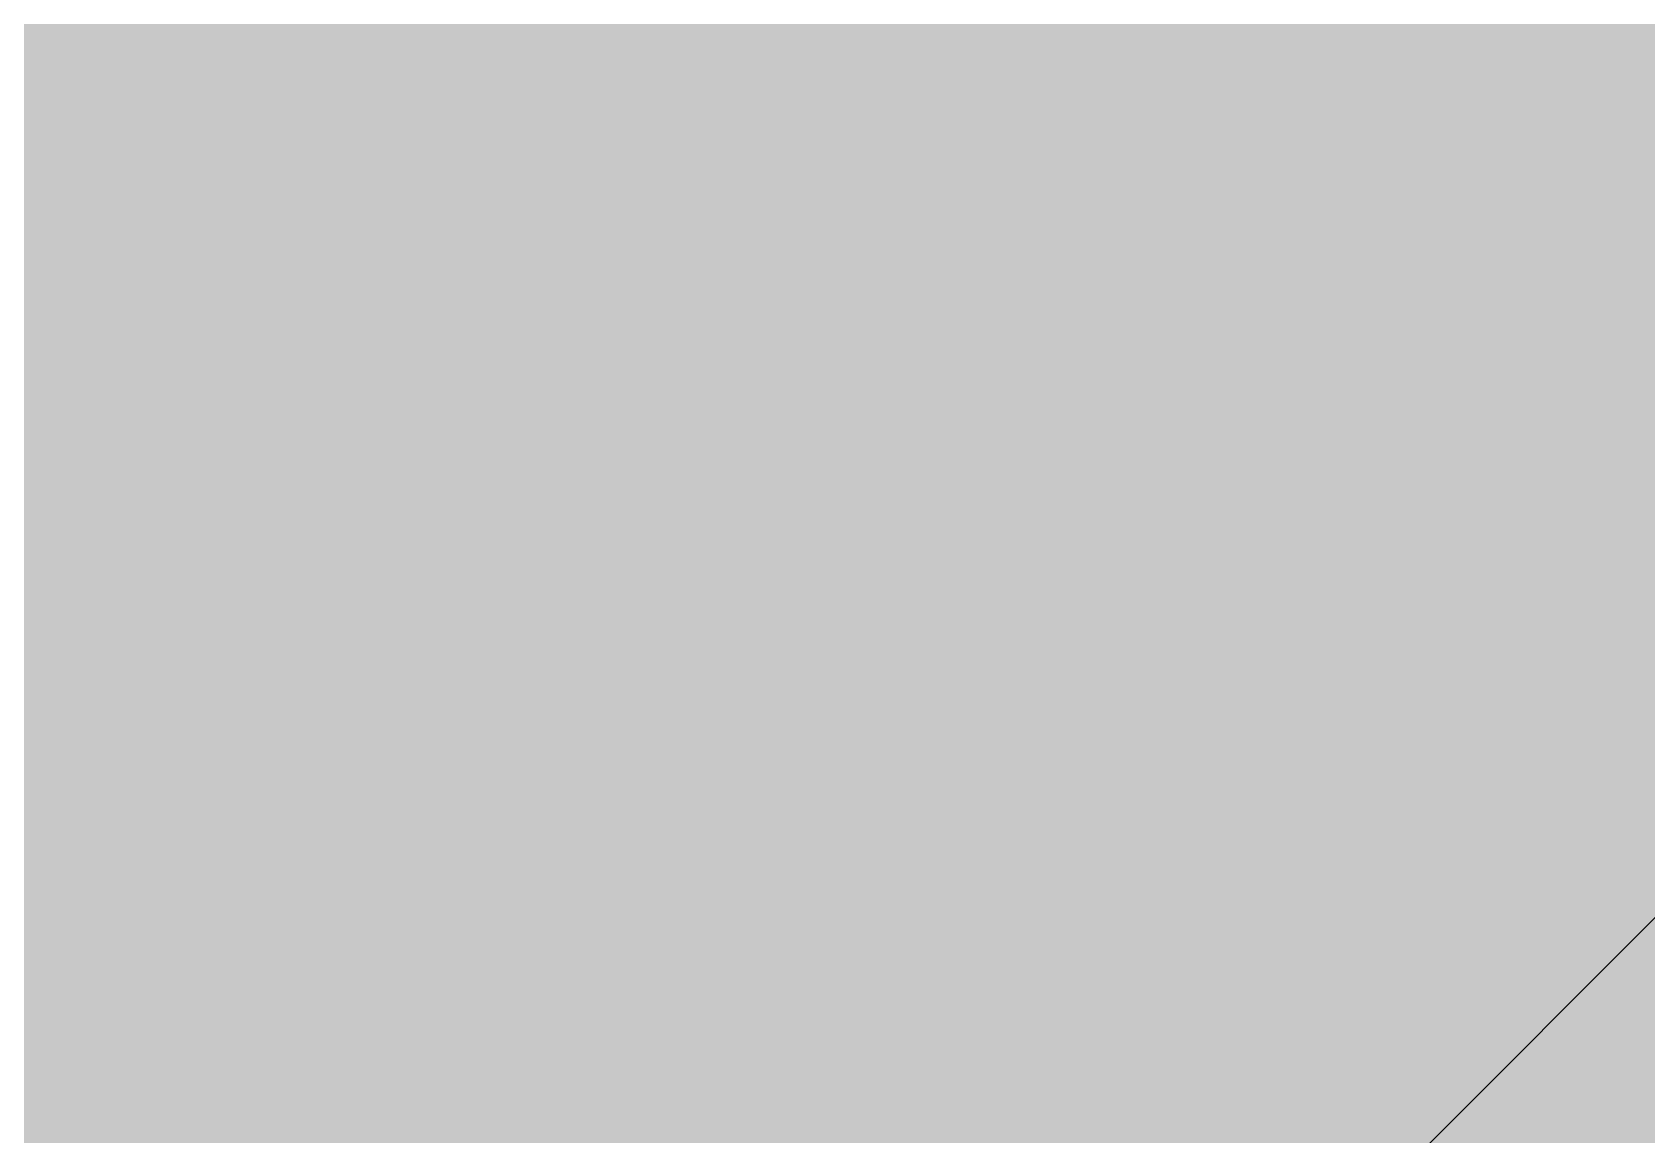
# Model space of a CAD drawing. Header units: metres. Extents: x 349021 to 349543, y 9281040 to 9281959.
# Drawn here: x 349203.1575 to 349203.3808, y 9281042.195 to 9281042.3475 of the extents above; entities that cross this region are included whole.
import ezdxf

# ---------------------------------------------------------------- set-up
doc = ezdxf.new("R2010")
doc.units = ezdxf.units.M
doc.header["$LTSCALE"] = 0.25
doc.layers.add('ISO-3D', color=7, linetype='CONTINUOUS', lineweight=13)
doc.layers.add('LLAMADAS-NUM', color=30, linetype='CONTINUOUS', lineweight=25, true_color=0xc05014)

msp = doc.modelspace()

# ---------------------------------------------------------------- linework, layer by layer
at = {"layer": 'ISO-3D', "true_color": 0x9e9c96}
for points in [[(349203.16894, 9281042.36109), (349203.18193, 9281042.35359), (349203.15601, 9281042.35362), (349203.169, 9281042.34612)], [(349203.19486, 9281042.36105), (349203.20785, 9281042.35355), (349203.18193, 9281042.35359), (349203.19492, 9281042.34609)], [(349203.22077, 9281042.36101), (349203.23376, 9281042.35351), (349203.20785, 9281042.35355), (349203.22084, 9281042.34605)], [(349203.24669, 9281042.36098), (349203.25968, 9281042.35348), (349203.23376, 9281042.35351), (349203.24675, 9281042.34601)], [(349203.27261, 9281042.36094), (349203.2856, 9281042.35344), (349203.25968, 9281042.35348), (349203.27267, 9281042.34598)], [(349203.29852, 9281042.3609), (349203.31151, 9281042.3534), (349203.2856, 9281042.35344), (349203.29859, 9281042.34594)], [(349203.32444, 9281042.36087), (349203.33743, 9281042.35337), (349203.31151, 9281042.3534), (349203.32451, 9281042.3459)], [(349203.35036, 9281042.36083), (349203.36335, 9281042.35333), (349203.33743, 9281042.35337), (349203.35042, 9281042.34587)], [(349203.37628, 9281042.36079), (349203.38927, 9281042.35329), (349203.36335, 9281042.35333), (349203.37634, 9281042.34583)], [(349203.16044, 9281042.35815), (349203.1733, 9281042.35073), (349203.14774, 9281042.35082), (349203.1606, 9281042.34339)], [(349203.18601, 9281042.35806), (349203.19886, 9281042.35064), (349203.1733, 9281042.35073), (349203.18616, 9281042.3433)], [(349203.21157, 9281042.35797), (349203.22443, 9281042.35055), (349203.19886, 9281042.35064), (349203.21172, 9281042.34321)], [(349203.23713, 9281042.35788), (349203.24999, 9281042.35045), (349203.22443, 9281042.35055), (349203.23728, 9281042.34312)], [(349203.26269, 9281042.35779), (349203.27555, 9281042.35036), (349203.24999, 9281042.35045), (349203.26285, 9281042.34303)], [(349203.28825, 9281042.3577), (349203.30111, 9281042.35027), (349203.27555, 9281042.35036), (349203.28841, 9281042.34294)], [(349203.31381, 9281042.35761), (349203.32667, 9281042.35018), (349203.30111, 9281042.35027), (349203.31397, 9281042.34285)], [(349203.33937, 9281042.35752), (349203.35223, 9281042.35009), (349203.32667, 9281042.35018), (349203.33953, 9281042.34276)], [(349203.36493, 9281042.35742), (349203.37779, 9281042.35), (349203.35223, 9281042.35009), (349203.36509, 9281042.34267)], [(349203.39049, 9281042.35733), (349203.40335, 9281042.34991), (349203.37779, 9281042.35), (349203.39065, 9281042.34258)], [(349203.15601, 9281042.35362), (349203.169, 9281042.34612), (349203.14308, 9281042.34616), (349203.15607, 9281042.33866)], [(349203.18193, 9281042.35359), (349203.19492, 9281042.34609), (349203.169, 9281042.34612), (349203.18199, 9281042.33862)], [(349203.20785, 9281042.35355), (349203.22084, 9281042.34605), (349203.19492, 9281042.34609), (349203.20791, 9281042.33859)], [(349203.23376, 9281042.35351), (349203.24675, 9281042.34601), (349203.22084, 9281042.34605), (349203.23383, 9281042.33855)], [(349203.25968, 9281042.35348), (349203.27267, 9281042.34598), (349203.24675, 9281042.34601), (349203.25974, 9281042.33851)], [(349203.2856, 9281042.35344), (349203.29859, 9281042.34594), (349203.27267, 9281042.34598), (349203.28566, 9281042.33848)], [(349203.31151, 9281042.3534), (349203.32451, 9281042.3459), (349203.29859, 9281042.34594), (349203.31158, 9281042.33844)], [(349203.33743, 9281042.35337), (349203.35042, 9281042.34587), (349203.32451, 9281042.3459), (349203.3375, 9281042.3384)], [(349203.36335, 9281042.35333), (349203.37634, 9281042.34583), (349203.35042, 9281042.34587), (349203.36341, 9281042.33837)], [(349203.38927, 9281042.35329), (349203.40226, 9281042.34579), (349203.37634, 9281042.34583), (349203.38933, 9281042.33833)], [(349203.14774, 9281042.35082), (349203.1606, 9281042.34339), (349203.13504, 9281042.34348), (349203.1479, 9281042.33606)], [(349203.1733, 9281042.35073), (349203.18616, 9281042.3433), (349203.1606, 9281042.34339), (349203.17346, 9281042.33597)], [(349203.19886, 9281042.35064), (349203.21172, 9281042.34321), (349203.18616, 9281042.3433), (349203.19902, 9281042.33588)], [(349203.22443, 9281042.35055), (349203.23728, 9281042.34312), (349203.21172, 9281042.34321), (349203.22458, 9281042.33579)], [(349203.24999, 9281042.35045), (349203.26285, 9281042.34303), (349203.23728, 9281042.34312), (349203.25014, 9281042.3357)], [(349203.27555, 9281042.35036), (349203.28841, 9281042.34294), (349203.26285, 9281042.34303), (349203.2757, 9281042.33561)], [(349203.30111, 9281042.35027), (349203.31397, 9281042.34285), (349203.28841, 9281042.34294), (349203.30127, 9281042.33552)], [(349203.32667, 9281042.35018), (349203.33953, 9281042.34276), (349203.31397, 9281042.34285), (349203.32683, 9281042.33542)], [(349203.35223, 9281042.35009), (349203.36509, 9281042.34267), (349203.33953, 9281042.34276), (349203.35239, 9281042.33533)], [(349203.37779, 9281042.35), (349203.39065, 9281042.34258), (349203.36509, 9281042.34267), (349203.37795, 9281042.33524)], [(349203.169, 9281042.34612), (349203.18199, 9281042.33862), (349203.15607, 9281042.33866), (349203.16906, 9281042.33116)], [(349203.19492, 9281042.34609), (349203.20791, 9281042.33859), (349203.18199, 9281042.33862), (349203.19498, 9281042.33112)], [(349203.22084, 9281042.34605), (349203.23383, 9281042.33855), (349203.20791, 9281042.33859), (349203.2209, 9281042.33109)], [(349203.24675, 9281042.34601), (349203.25974, 9281042.33851), (349203.23383, 9281042.33855), (349203.24682, 9281042.33105)], [(349203.27267, 9281042.34598), (349203.28566, 9281042.33848), (349203.25974, 9281042.33851), (349203.27273, 9281042.33101)], [(349203.29859, 9281042.34594), (349203.31158, 9281042.33844), (349203.28566, 9281042.33848), (349203.29865, 9281042.33098)], [(349203.32451, 9281042.3459), (349203.3375, 9281042.3384), (349203.31158, 9281042.33844), (349203.32457, 9281042.33094)], [(349203.35042, 9281042.34587), (349203.36341, 9281042.33837), (349203.3375, 9281042.3384), (349203.35049, 9281042.3309)], [(349203.37634, 9281042.34583), (349203.38933, 9281042.33833), (349203.36341, 9281042.33837), (349203.3764, 9281042.33087)], [(349203.1606, 9281042.34339), (349203.17346, 9281042.33597), (349203.1479, 9281042.33606), (349203.16076, 9281042.32864)], [(349203.18616, 9281042.3433), (349203.19902, 9281042.33588), (349203.17346, 9281042.33597), (349203.18632, 9281042.32855)], [(349203.21172, 9281042.34321), (349203.22458, 9281042.33579), (349203.19902, 9281042.33588), (349203.21188, 9281042.32845)], [(349203.23728, 9281042.34312), (349203.25014, 9281042.3357), (349203.22458, 9281042.33579), (349203.23744, 9281042.32836)], [(349203.26285, 9281042.34303), (349203.2757, 9281042.33561), (349203.25014, 9281042.3357), (349203.263, 9281042.32827)], [(349203.28841, 9281042.34294), (349203.30127, 9281042.33552), (349203.2757, 9281042.33561), (349203.28856, 9281042.32818)], [(349203.31397, 9281042.34285), (349203.32683, 9281042.33542), (349203.30127, 9281042.33552), (349203.31412, 9281042.32809)], [(349203.33953, 9281042.34276), (349203.35239, 9281042.33533), (349203.32683, 9281042.33542), (349203.33969, 9281042.328)], [(349203.36509, 9281042.34267), (349203.37795, 9281042.33524), (349203.35239, 9281042.33533), (349203.36525, 9281042.32791)], [(349203.39065, 9281042.34258), (349203.40351, 9281042.33515), (349203.37795, 9281042.33524), (349203.39081, 9281042.32782)], [(349203.15607, 9281042.33866), (349203.16906, 9281042.33116), (349203.14315, 9281042.3312), (349203.15614, 9281042.3237)], [(349203.18199, 9281042.33862), (349203.19498, 9281042.33112), (349203.16906, 9281042.33116), (349203.18205, 9281042.32366)], [(349203.20791, 9281042.33859), (349203.2209, 9281042.33109), (349203.19498, 9281042.33112), (349203.20797, 9281042.32362)], [(349203.23383, 9281042.33855), (349203.24682, 9281042.33105), (349203.2209, 9281042.33109), (349203.23389, 9281042.32359)], [(349203.25974, 9281042.33851), (349203.27273, 9281042.33101), (349203.24682, 9281042.33105), (349203.25981, 9281042.32355)], [(349203.28566, 9281042.33848), (349203.29865, 9281042.33098), (349203.27273, 9281042.33101), (349203.28572, 9281042.32351)], [(349203.31158, 9281042.33844), (349203.32457, 9281042.33094), (349203.29865, 9281042.33098), (349203.31164, 9281042.32348)], [(349203.3375, 9281042.3384), (349203.35049, 9281042.3309), (349203.32457, 9281042.33094), (349203.33756, 9281042.32344)], [(349203.36341, 9281042.33837), (349203.3764, 9281042.33087), (349203.35049, 9281042.3309), (349203.36348, 9281042.3234)], [(349203.38933, 9281042.33833), (349203.40232, 9281042.33083), (349203.3764, 9281042.33087), (349203.38939, 9281042.32337)], [(349203.1479, 9281042.33606), (349203.16076, 9281042.32864), (349203.1352, 9281042.32873), (349203.14806, 9281042.3213)], [(349203.17346, 9281042.33597), (349203.18632, 9281042.32855), (349203.16076, 9281042.32864), (349203.17362, 9281042.32121)], [(349203.19902, 9281042.33588), (349203.21188, 9281042.32845), (349203.18632, 9281042.32855), (349203.19918, 9281042.32112)], [(349203.22458, 9281042.33579), (349203.23744, 9281042.32836), (349203.21188, 9281042.32845), (349203.22474, 9281042.32103)], [(349203.25014, 9281042.3357), (349203.263, 9281042.32827), (349203.23744, 9281042.32836), (349203.2503, 9281042.32094)], [(349203.2757, 9281042.33561), (349203.28856, 9281042.32818), (349203.263, 9281042.32827), (349203.27586, 9281042.32085)], [(349203.30127, 9281042.33552), (349203.31412, 9281042.32809), (349203.28856, 9281042.32818), (349203.30142, 9281042.32076)], [(349203.32683, 9281042.33542), (349203.33969, 9281042.328), (349203.31412, 9281042.32809), (349203.32698, 9281042.32067)], [(349203.35239, 9281042.33533), (349203.36525, 9281042.32791), (349203.33969, 9281042.328), (349203.35254, 9281042.32058)], [(349203.37795, 9281042.33524), (349203.39081, 9281042.32782), (349203.36525, 9281042.32791), (349203.37811, 9281042.32048)], [(349203.16906, 9281042.33116), (349203.18205, 9281042.32366), (349203.15614, 9281042.3237), (349203.16913, 9281042.3162)], [(349203.19498, 9281042.33112), (349203.20797, 9281042.32362), (349203.18205, 9281042.32366), (349203.19505, 9281042.31616)], [(349203.2209, 9281042.33109), (349203.23389, 9281042.32359), (349203.20797, 9281042.32362), (349203.22096, 9281042.31612)], [(349203.24682, 9281042.33105), (349203.25981, 9281042.32355), (349203.23389, 9281042.32359), (349203.24688, 9281042.31609)], [(349203.27273, 9281042.33101), (349203.28572, 9281042.32351), (349203.25981, 9281042.32355), (349203.2728, 9281042.31605)], [(349203.29865, 9281042.33098), (349203.31164, 9281042.32348), (349203.28572, 9281042.32351), (349203.29871, 9281042.31601)], [(349203.32457, 9281042.33094), (349203.33756, 9281042.32344), (349203.31164, 9281042.32348), (349203.32463, 9281042.31598)], [(349203.35049, 9281042.3309), (349203.36348, 9281042.3234), (349203.33756, 9281042.32344), (349203.35055, 9281042.31594)], [(349203.3764, 9281042.33087), (349203.38939, 9281042.32337), (349203.36348, 9281042.3234), (349203.37647, 9281042.3159)], [(349203.16076, 9281042.32864), (349203.17362, 9281042.32121), (349203.14806, 9281042.3213), (349203.16092, 9281042.31388)], [(349203.18632, 9281042.32855), (349203.19918, 9281042.32112), (349203.17362, 9281042.32121), (349203.18648, 9281042.31379)], [(349203.21188, 9281042.32845), (349203.22474, 9281042.32103), (349203.19918, 9281042.32112), (349203.21204, 9281042.3137)], [(349203.23744, 9281042.32836), (349203.2503, 9281042.32094), (349203.22474, 9281042.32103), (349203.2376, 9281042.31361)], [(349203.263, 9281042.32827), (349203.27586, 9281042.32085), (349203.2503, 9281042.32094), (349203.26316, 9281042.31352)], [(349203.28856, 9281042.32818), (349203.30142, 9281042.32076), (349203.27586, 9281042.32085), (349203.28872, 9281042.31342)], [(349203.31412, 9281042.32809), (349203.32698, 9281042.32067), (349203.30142, 9281042.32076), (349203.31428, 9281042.31333)], [(349203.33969, 9281042.328), (349203.35254, 9281042.32058), (349203.32698, 9281042.32067), (349203.33984, 9281042.31324)], [(349203.36525, 9281042.32791), (349203.37811, 9281042.32048), (349203.35254, 9281042.32058), (349203.3654, 9281042.31315)], [(349203.39081, 9281042.32782), (349203.40367, 9281042.32039), (349203.37811, 9281042.32048), (349203.39096, 9281042.31306)], [(349203.15614, 9281042.3237), (349203.16913, 9281042.3162), (349203.14321, 9281042.31623), (349203.1562, 9281042.30873)], [(349203.18205, 9281042.32366), (349203.19505, 9281042.31616), (349203.16913, 9281042.3162), (349203.18212, 9281042.3087)], [(349203.20797, 9281042.32362), (349203.22096, 9281042.31612), (349203.19505, 9281042.31616), (349203.20804, 9281042.30866)], [(349203.23389, 9281042.32359), (349203.24688, 9281042.31609), (349203.22096, 9281042.31612), (349203.23395, 9281042.30862)], [(349203.25981, 9281042.32355), (349203.2728, 9281042.31605), (349203.24688, 9281042.31609), (349203.25987, 9281042.30859)], [(349203.28572, 9281042.32351), (349203.29871, 9281042.31601), (349203.2728, 9281042.31605), (349203.28579, 9281042.30855)], [(349203.31164, 9281042.32348), (349203.32463, 9281042.31598), (349203.29871, 9281042.31601), (349203.31171, 9281042.30851)], [(349203.33756, 9281042.32344), (349203.35055, 9281042.31594), (349203.32463, 9281042.31598), (349203.33762, 9281042.30848)], [(349203.36348, 9281042.3234), (349203.37647, 9281042.3159), (349203.35055, 9281042.31594), (349203.36354, 9281042.30844)], [(349203.38939, 9281042.32337), (349203.40238, 9281042.31587), (349203.37647, 9281042.3159), (349203.38946, 9281042.3084)], [(349203.14806, 9281042.3213), (349203.16092, 9281042.31388), (349203.13536, 9281042.31397), (349203.14822, 9281042.30655)], [(349203.17362, 9281042.32121), (349203.18648, 9281042.31379), (349203.16092, 9281042.31388), (349203.17378, 9281042.30645)], [(349203.19918, 9281042.32112), (349203.21204, 9281042.3137), (349203.18648, 9281042.31379), (349203.19934, 9281042.30636)], [(349203.22474, 9281042.32103), (349203.2376, 9281042.31361), (349203.21204, 9281042.3137), (349203.2249, 9281042.30627)], [(349203.2503, 9281042.32094), (349203.26316, 9281042.31352), (349203.2376, 9281042.31361), (349203.25046, 9281042.30618)], [(349203.27586, 9281042.32085), (349203.28872, 9281042.31342), (349203.26316, 9281042.31352), (349203.27602, 9281042.30609)], [(349203.30142, 9281042.32076), (349203.31428, 9281042.31333), (349203.28872, 9281042.31342), (349203.30158, 9281042.306)], [(349203.32698, 9281042.32067), (349203.33984, 9281042.31324), (349203.31428, 9281042.31333), (349203.32714, 9281042.30591)], [(349203.35254, 9281042.32058), (349203.3654, 9281042.31315), (349203.33984, 9281042.31324), (349203.3527, 9281042.30582)], [(349203.37811, 9281042.32048), (349203.39096, 9281042.31306), (349203.3654, 9281042.31315), (349203.37826, 9281042.30573)], [(349203.16913, 9281042.3162), (349203.18212, 9281042.3087), (349203.1562, 9281042.30873), (349203.16919, 9281042.30123)], [(349203.19505, 9281042.31616), (349203.20804, 9281042.30866), (349203.18212, 9281042.3087), (349203.19511, 9281042.3012)], [(349203.22096, 9281042.31612), (349203.23395, 9281042.30862), (349203.20804, 9281042.30866), (349203.22103, 9281042.30116)], [(349203.24688, 9281042.31609), (349203.25987, 9281042.30859), (349203.23395, 9281042.30862), (349203.24694, 9281042.30112)], [(349203.2728, 9281042.31605), (349203.28579, 9281042.30855), (349203.25987, 9281042.30859), (349203.27286, 9281042.30109)], [(349203.29871, 9281042.31601), (349203.31171, 9281042.30851), (349203.28579, 9281042.30855), (349203.29878, 9281042.30105)], [(349203.32463, 9281042.31598), (349203.33762, 9281042.30848), (349203.31171, 9281042.30851), (349203.3247, 9281042.30101)], [(349203.35055, 9281042.31594), (349203.36354, 9281042.30844), (349203.33762, 9281042.30848), (349203.35061, 9281042.30098)], [(349203.37647, 9281042.3159), (349203.38946, 9281042.3084), (349203.36354, 9281042.30844), (349203.37653, 9281042.30094)], [(349203.16092, 9281042.31388), (349203.17378, 9281042.30645), (349203.14822, 9281042.30655), (349203.16107, 9281042.29912)], [(349203.18648, 9281042.31379), (349203.19934, 9281042.30636), (349203.17378, 9281042.30645), (349203.18664, 9281042.29903)], [(349203.21204, 9281042.3137), (349203.2249, 9281042.30627), (349203.19934, 9281042.30636), (349203.2122, 9281042.29894)], [(349203.2376, 9281042.31361), (349203.25046, 9281042.30618), (349203.2249, 9281042.30627), (349203.23776, 9281042.29885)], [(349203.26316, 9281042.31352), (349203.27602, 9281042.30609), (349203.25046, 9281042.30618), (349203.26332, 9281042.29876)], [(349203.28872, 9281042.31342), (349203.30158, 9281042.306), (349203.27602, 9281042.30609), (349203.28888, 9281042.29867)], [(349203.31428, 9281042.31333), (349203.32714, 9281042.30591), (349203.30158, 9281042.306), (349203.31444, 9281042.29858)], [(349203.33984, 9281042.31324), (349203.3527, 9281042.30582), (349203.32714, 9281042.30591), (349203.34, 9281042.29848)], [(349203.3654, 9281042.31315), (349203.37826, 9281042.30573), (349203.3527, 9281042.30582), (349203.36556, 9281042.29839)], [(349203.39096, 9281042.31306), (349203.40382, 9281042.30564), (349203.37826, 9281042.30573), (349203.39112, 9281042.2983)], [(349203.1562, 9281042.30873), (349203.16919, 9281042.30123), (349203.14327, 9281042.30127), (349203.15626, 9281042.29377)], [(349203.18212, 9281042.3087), (349203.19511, 9281042.3012), (349203.16919, 9281042.30123), (349203.18218, 9281042.29373)], [(349203.20804, 9281042.30866), (349203.22103, 9281042.30116), (349203.19511, 9281042.3012), (349203.2081, 9281042.2937)], [(349203.23395, 9281042.30862), (349203.24694, 9281042.30112), (349203.22103, 9281042.30116), (349203.23402, 9281042.29366)], [(349203.25987, 9281042.30859), (349203.27286, 9281042.30109), (349203.24694, 9281042.30112), (349203.25993, 9281042.29362)], [(349203.28579, 9281042.30855), (349203.29878, 9281042.30105), (349203.27286, 9281042.30109), (349203.28585, 9281042.29359)], [(349203.31171, 9281042.30851), (349203.3247, 9281042.30101), (349203.29878, 9281042.30105), (349203.31177, 9281042.29355)], [(349203.33762, 9281042.30848), (349203.35061, 9281042.30098), (349203.3247, 9281042.30101), (349203.33769, 9281042.29351)], [(349203.36354, 9281042.30844), (349203.37653, 9281042.30094), (349203.35061, 9281042.30098), (349203.3636, 9281042.29348)], [(349203.38946, 9281042.3084), (349203.40245, 9281042.3009), (349203.37653, 9281042.30094), (349203.38952, 9281042.29344)], [(349203.14822, 9281042.30655), (349203.16107, 9281042.29912), (349203.13551, 9281042.29921), (349203.14837, 9281042.29179)], [(349203.17378, 9281042.30645), (349203.18664, 9281042.29903), (349203.16107, 9281042.29912), (349203.17393, 9281042.2917)], [(349203.19934, 9281042.30636), (349203.2122, 9281042.29894), (349203.18664, 9281042.29903), (349203.19949, 9281042.29161)], [(349203.2249, 9281042.30627), (349203.23776, 9281042.29885), (349203.2122, 9281042.29894), (349203.22506, 9281042.29152)], [(349203.25046, 9281042.30618), (349203.26332, 9281042.29876), (349203.23776, 9281042.29885), (349203.25062, 9281042.29142)], [(349203.27602, 9281042.30609), (349203.28888, 9281042.29867), (349203.26332, 9281042.29876), (349203.27618, 9281042.29133)], [(349203.30158, 9281042.306), (349203.31444, 9281042.29858), (349203.28888, 9281042.29867), (349203.30174, 9281042.29124)], [(349203.32714, 9281042.30591), (349203.34, 9281042.29848), (349203.31444, 9281042.29858), (349203.3273, 9281042.29115)], [(349203.3527, 9281042.30582), (349203.36556, 9281042.29839), (349203.34, 9281042.29848), (349203.35286, 9281042.29106)], [(349203.37826, 9281042.30573), (349203.39112, 9281042.2983), (349203.36556, 9281042.29839), (349203.37842, 9281042.29097)], [(349203.16919, 9281042.30123), (349203.18218, 9281042.29373), (349203.15626, 9281042.29377), (349203.16925, 9281042.28627)], [(349203.19511, 9281042.3012), (349203.2081, 9281042.2937), (349203.18218, 9281042.29373), (349203.19517, 9281042.28623)], [(349203.22103, 9281042.30116), (349203.23402, 9281042.29366), (349203.2081, 9281042.2937), (349203.22109, 9281042.2862)], [(349203.24694, 9281042.30112), (349203.25993, 9281042.29362), (349203.23402, 9281042.29366), (349203.24701, 9281042.28616)], [(349203.27286, 9281042.30109), (349203.28585, 9281042.29359), (349203.25993, 9281042.29362), (349203.27292, 9281042.28612)], [(349203.29878, 9281042.30105), (349203.31177, 9281042.29355), (349203.28585, 9281042.29359), (349203.29884, 9281042.28609)], [(349203.3247, 9281042.30101), (349203.33769, 9281042.29351), (349203.31177, 9281042.29355), (349203.32476, 9281042.28605)], [(349203.35061, 9281042.30098), (349203.3636, 9281042.29348), (349203.33769, 9281042.29351), (349203.35068, 9281042.28601)], [(349203.37653, 9281042.30094), (349203.38952, 9281042.29344), (349203.3636, 9281042.29348), (349203.37659, 9281042.28598)], [(349203.16107, 9281042.29912), (349203.17393, 9281042.2917), (349203.14837, 9281042.29179), (349203.16123, 9281042.28436)], [(349203.18664, 9281042.29903), (349203.19949, 9281042.29161), (349203.17393, 9281042.2917), (349203.18679, 9281042.28427)], [(349203.2122, 9281042.29894), (349203.22506, 9281042.29152), (349203.19949, 9281042.29161), (349203.21235, 9281042.28418)], [(349203.23776, 9281042.29885), (349203.25062, 9281042.29142), (349203.22506, 9281042.29152), (349203.23791, 9281042.28409)], [(349203.26332, 9281042.29876), (349203.27618, 9281042.29133), (349203.25062, 9281042.29142), (349203.26348, 9281042.284)], [(349203.28888, 9281042.29867), (349203.30174, 9281042.29124), (349203.27618, 9281042.29133), (349203.28904, 9281042.28391)], [(349203.31444, 9281042.29858), (349203.3273, 9281042.29115), (349203.30174, 9281042.29124), (349203.3146, 9281042.28382)], [(349203.34, 9281042.29848), (349203.35286, 9281042.29106), (349203.3273, 9281042.29115), (349203.34016, 9281042.28373)], [(349203.36556, 9281042.29839), (349203.37842, 9281042.29097), (349203.35286, 9281042.29106), (349203.36572, 9281042.28364)], [(349203.39112, 9281042.2983), (349203.40398, 9281042.29088), (349203.37842, 9281042.29097), (349203.39128, 9281042.28355)], [(349203.15626, 9281042.29377), (349203.16925, 9281042.28627), (349203.14334, 9281042.2863), (349203.15633, 9281042.2788)], [(349203.18218, 9281042.29373), (349203.19517, 9281042.28623), (349203.16925, 9281042.28627), (349203.18224, 9281042.27877)], [(349203.2081, 9281042.2937), (349203.22109, 9281042.2862), (349203.19517, 9281042.28623), (349203.20816, 9281042.27873)], [(349203.23402, 9281042.29366), (349203.24701, 9281042.28616), (349203.22109, 9281042.2862), (349203.23408, 9281042.2787)], [(349203.25993, 9281042.29362), (349203.27292, 9281042.28612), (349203.24701, 9281042.28616), (349203.26, 9281042.27866)], [(349203.28585, 9281042.29359), (349203.29884, 9281042.28609), (349203.27292, 9281042.28612), (349203.28591, 9281042.27862)], [(349203.31177, 9281042.29355), (349203.32476, 9281042.28605), (349203.29884, 9281042.28609), (349203.31183, 9281042.27859)], [(349203.33769, 9281042.29351), (349203.35068, 9281042.28601), (349203.32476, 9281042.28605), (349203.33775, 9281042.27855)], [(349203.3636, 9281042.29348), (349203.37659, 9281042.28598), (349203.35068, 9281042.28601), (349203.36367, 9281042.27851)], [(349203.38952, 9281042.29344), (349203.40251, 9281042.28594), (349203.37659, 9281042.28598), (349203.38958, 9281042.27848)], [(349203.14837, 9281042.29179), (349203.16123, 9281042.28436), (349203.13567, 9281042.28445), (349203.14853, 9281042.27703)], [(349203.17393, 9281042.2917), (349203.18679, 9281042.28427), (349203.16123, 9281042.28436), (349203.17409, 9281042.27694)], [(349203.19949, 9281042.29161), (349203.21235, 9281042.28418), (349203.18679, 9281042.28427), (349203.19965, 9281042.27685)], [(349203.22506, 9281042.29152), (349203.23791, 9281042.28409), (349203.21235, 9281042.28418), (349203.22521, 9281042.27676)], [(349203.25062, 9281042.29142), (349203.26348, 9281042.284), (349203.23791, 9281042.28409), (349203.25077, 9281042.27667)], [(349203.27618, 9281042.29133), (349203.28904, 9281042.28391), (349203.26348, 9281042.284), (349203.27633, 9281042.27658)], [(349203.30174, 9281042.29124), (349203.3146, 9281042.28382), (349203.28904, 9281042.28391), (349203.3019, 9281042.27648)], [(349203.3273, 9281042.29115), (349203.34016, 9281042.28373), (349203.3146, 9281042.28382), (349203.32746, 9281042.27639)], [(349203.35286, 9281042.29106), (349203.36572, 9281042.28364), (349203.34016, 9281042.28373), (349203.35302, 9281042.2763)], [(349203.37842, 9281042.29097), (349203.39128, 9281042.28355), (349203.36572, 9281042.28364), (349203.37858, 9281042.27621)], [(349203.16925, 9281042.28627), (349203.18224, 9281042.27877), (349203.15633, 9281042.2788), (349203.16932, 9281042.2713)], [(349203.19517, 9281042.28623), (349203.20816, 9281042.27873), (349203.18224, 9281042.27877), (349203.19524, 9281042.27127)], [(349203.22109, 9281042.2862), (349203.23408, 9281042.2787), (349203.20816, 9281042.27873), (349203.22115, 9281042.27123)], [(349203.24701, 9281042.28616), (349203.26, 9281042.27866), (349203.23408, 9281042.2787), (349203.24707, 9281042.2712)], [(349203.27292, 9281042.28612), (349203.28591, 9281042.27862), (349203.26, 9281042.27866), (349203.27299, 9281042.27116)], [(349203.29884, 9281042.28609), (349203.31183, 9281042.27859), (349203.28591, 9281042.27862), (349203.2989, 9281042.27112)], [(349203.32476, 9281042.28605), (349203.33775, 9281042.27855), (349203.31183, 9281042.27859), (349203.32482, 9281042.27109)], [(349203.35068, 9281042.28601), (349203.36367, 9281042.27851), (349203.33775, 9281042.27855), (349203.35074, 9281042.27105)], [(349203.37659, 9281042.28598), (349203.38958, 9281042.27848), (349203.36367, 9281042.27851), (349203.37666, 9281042.27101)], [(349203.16123, 9281042.28436), (349203.17409, 9281042.27694), (349203.14853, 9281042.27703), (349203.16139, 9281042.26961)], [(349203.18679, 9281042.28427), (349203.19965, 9281042.27685), (349203.17409, 9281042.27694), (349203.18695, 9281042.26952)], [(349203.21235, 9281042.28418), (349203.22521, 9281042.27676), (349203.19965, 9281042.27685), (349203.21251, 9281042.26942)], [(349203.23791, 9281042.28409), (349203.25077, 9281042.27667), (349203.22521, 9281042.27676), (349203.23807, 9281042.26933)], [(349203.26348, 9281042.284), (349203.27633, 9281042.27658), (349203.25077, 9281042.27667), (349203.26363, 9281042.26924)], [(349203.28904, 9281042.28391), (349203.3019, 9281042.27648), (349203.27633, 9281042.27658), (349203.28919, 9281042.26915)], [(349203.3146, 9281042.28382), (349203.32746, 9281042.27639), (349203.3019, 9281042.27648), (349203.31475, 9281042.26906)], [(349203.34016, 9281042.28373), (349203.35302, 9281042.2763), (349203.32746, 9281042.27639), (349203.34032, 9281042.26897)], [(349203.36572, 9281042.28364), (349203.37858, 9281042.27621), (349203.35302, 9281042.2763), (349203.36588, 9281042.26888)], [(349203.39128, 9281042.28355), (349203.40414, 9281042.27612), (349203.37858, 9281042.27621), (349203.39144, 9281042.26879)], [(349203.15633, 9281042.2788), (349203.16932, 9281042.2713), (349203.1434, 9281042.27134), (349203.15639, 9281042.26384)], [(349203.18224, 9281042.27877), (349203.19524, 9281042.27127), (349203.16932, 9281042.2713), (349203.18231, 9281042.2638)], [(349203.20816, 9281042.27873), (349203.22115, 9281042.27123), (349203.19524, 9281042.27127), (349203.20823, 9281042.26377)], [(349203.23408, 9281042.2787), (349203.24707, 9281042.2712), (349203.22115, 9281042.27123), (349203.23414, 9281042.26373)], [(349203.26, 9281042.27866), (349203.27299, 9281042.27116), (349203.24707, 9281042.2712), (349203.26006, 9281042.2637)], [(349203.28591, 9281042.27862), (349203.2989, 9281042.27112), (349203.27299, 9281042.27116), (349203.28598, 9281042.26366)], [(349203.31183, 9281042.27859), (349203.32482, 9281042.27109), (349203.2989, 9281042.27112), (349203.3119, 9281042.26362)], [(349203.14853, 9281042.27703), (349203.16139, 9281042.26961), (349203.13583, 9281042.2697), (349203.14869, 9281042.26227)], [(349203.17409, 9281042.27694), (349203.18695, 9281042.26952), (349203.16139, 9281042.26961), (349203.17425, 9281042.26218)], [(349203.19965, 9281042.27685), (349203.21251, 9281042.26942), (349203.18695, 9281042.26952), (349203.19981, 9281042.26209)], [(349203.22521, 9281042.27676), (349203.23807, 9281042.26933), (349203.21251, 9281042.26942), (349203.22537, 9281042.262)], [(349203.25077, 9281042.27667), (349203.26363, 9281042.26924), (349203.23807, 9281042.26933), (349203.25093, 9281042.26191)], [(349203.27633, 9281042.27658), (349203.28919, 9281042.26915), (349203.26363, 9281042.26924), (349203.27649, 9281042.26182)], [(349203.3019, 9281042.27648), (349203.31475, 9281042.26906), (349203.28919, 9281042.26915), (349203.30205, 9281042.26173)], [(349203.32746, 9281042.27639), (349203.34032, 9281042.26897), (349203.31475, 9281042.26906), (349203.32761, 9281042.26164)], [(349203.33775, 9281042.27855), (349203.35074, 9281042.27105), (349203.32482, 9281042.27109), (349203.33781, 9281042.26359)], [(349203.36367, 9281042.27851), (349203.37666, 9281042.27101), (349203.35074, 9281042.27105), (349203.36373, 9281042.26355)], [(349203.38958, 9281042.27848), (349203.40257, 9281042.27098), (349203.37666, 9281042.27101), (349203.38965, 9281042.26351)], [(349203.35302, 9281042.2763), (349203.36588, 9281042.26888), (349203.34032, 9281042.26897), (349203.35317, 9281042.26155)], [(349203.37858, 9281042.27621), (349203.39144, 9281042.26879), (349203.36588, 9281042.26888), (349203.37874, 9281042.26145)], [(349203.16932, 9281042.2713), (349203.18231, 9281042.2638), (349203.15639, 9281042.26384), (349203.16938, 9281042.25634)], [(349203.19524, 9281042.27127), (349203.20823, 9281042.26377), (349203.18231, 9281042.2638), (349203.1953, 9281042.2563)], [(349203.22115, 9281042.27123), (349203.23414, 9281042.26373), (349203.20823, 9281042.26377), (349203.22122, 9281042.25627)], [(349203.24707, 9281042.2712), (349203.26006, 9281042.2637), (349203.23414, 9281042.26373), (349203.24713, 9281042.25623)], [(349203.27299, 9281042.27116), (349203.28598, 9281042.26366), (349203.26006, 9281042.2637), (349203.27305, 9281042.2562)], [(349203.2989, 9281042.27112), (349203.3119, 9281042.26362), (349203.28598, 9281042.26366), (349203.29897, 9281042.25616)], [(349203.32482, 9281042.27109), (349203.33781, 9281042.26359), (349203.3119, 9281042.26362), (349203.32489, 9281042.25612)], [(349203.35074, 9281042.27105), (349203.36373, 9281042.26355), (349203.33781, 9281042.26359), (349203.3508, 9281042.25609)], [(349203.37666, 9281042.27101), (349203.38965, 9281042.26351), (349203.36373, 9281042.26355), (349203.37672, 9281042.25605)], [(349203.16139, 9281042.26961), (349203.17425, 9281042.26218), (349203.14869, 9281042.26227), (349203.16155, 9281042.25485)], [(349203.18695, 9281042.26952), (349203.19981, 9281042.26209), (349203.17425, 9281042.26218), (349203.18711, 9281042.25476)], [(349203.21251, 9281042.26942), (349203.22537, 9281042.262), (349203.19981, 9281042.26209), (349203.21267, 9281042.25467)], [(349203.23807, 9281042.26933), (349203.25093, 9281042.26191), (349203.22537, 9281042.262), (349203.23823, 9281042.25458)], [(349203.26363, 9281042.26924), (349203.27649, 9281042.26182), (349203.25093, 9281042.26191), (349203.26379, 9281042.25448)], [(349203.28919, 9281042.26915), (349203.30205, 9281042.26173), (349203.27649, 9281042.26182), (349203.28935, 9281042.25439)], [(349203.31475, 9281042.26906), (349203.32761, 9281042.26164), (349203.30205, 9281042.26173), (349203.31491, 9281042.2543)], [(349203.34032, 9281042.26897), (349203.35317, 9281042.26155), (349203.32761, 9281042.26164), (349203.34047, 9281042.25421)], [(349203.36588, 9281042.26888), (349203.37874, 9281042.26145), (349203.35317, 9281042.26155), (349203.36603, 9281042.25412)], [(349203.39144, 9281042.26879), (349203.4043, 9281042.26136), (349203.37874, 9281042.26145), (349203.39159, 9281042.25403)], [(349203.15639, 9281042.26384), (349203.16938, 9281042.25634), (349203.14346, 9281042.25638), (349203.15645, 9281042.24888)], [(349203.18231, 9281042.2638), (349203.1953, 9281042.2563), (349203.16938, 9281042.25634), (349203.18237, 9281042.24884)], [(349203.20823, 9281042.26377), (349203.22122, 9281042.25627), (349203.1953, 9281042.2563), (349203.20829, 9281042.2488)], [(349203.23414, 9281042.26373), (349203.24713, 9281042.25623), (349203.22122, 9281042.25627), (349203.23421, 9281042.24877)], [(349203.26006, 9281042.2637), (349203.27305, 9281042.2562), (349203.24713, 9281042.25623), (349203.26012, 9281042.24873)], [(349203.28598, 9281042.26366), (349203.29897, 9281042.25616), (349203.27305, 9281042.2562), (349203.28604, 9281042.2487)], [(349203.3119, 9281042.26362), (349203.32489, 9281042.25612), (349203.29897, 9281042.25616), (349203.31196, 9281042.24866)], [(349203.33781, 9281042.26359), (349203.3508, 9281042.25609), (349203.32489, 9281042.25612), (349203.33788, 9281042.24862)], [(349203.36373, 9281042.26355), (349203.37672, 9281042.25605), (349203.3508, 9281042.25609), (349203.36379, 9281042.24859)], [(349203.38965, 9281042.26351), (349203.40264, 9281042.25601), (349203.37672, 9281042.25605), (349203.38971, 9281042.24855)], [(349203.14869, 9281042.26227), (349203.16155, 9281042.25485), (349203.13599, 9281042.25494), (349203.14884, 9281042.24752)], [(349203.17425, 9281042.26218), (349203.18711, 9281042.25476), (349203.16155, 9281042.25485), (349203.17441, 9281042.24742)], [(349203.19981, 9281042.26209), (349203.21267, 9281042.25467), (349203.18711, 9281042.25476), (349203.19997, 9281042.24733)], [(349203.22537, 9281042.262), (349203.23823, 9281042.25458), (349203.21267, 9281042.25467), (349203.22553, 9281042.24724)], [(349203.25093, 9281042.26191), (349203.26379, 9281042.25448), (349203.23823, 9281042.25458), (349203.25109, 9281042.24715)], [(349203.27649, 9281042.26182), (349203.28935, 9281042.25439), (349203.26379, 9281042.25448), (349203.27665, 9281042.24706)], [(349203.30205, 9281042.26173), (349203.31491, 9281042.2543), (349203.28935, 9281042.25439), (349203.30221, 9281042.24697)], [(349203.32761, 9281042.26164), (349203.34047, 9281042.25421), (349203.31491, 9281042.2543), (349203.32777, 9281042.24688)], [(349203.35317, 9281042.26155), (349203.36603, 9281042.25412), (349203.34047, 9281042.25421), (349203.35333, 9281042.24679)], [(349203.37874, 9281042.26145), (349203.39159, 9281042.25403), (349203.36603, 9281042.25412), (349203.37889, 9281042.2467)], [(349203.16938, 9281042.25634), (349203.18237, 9281042.24884), (349203.15645, 9281042.24888), (349203.16944, 9281042.24138)], [(349203.1953, 9281042.2563), (349203.20829, 9281042.2488), (349203.18237, 9281042.24884), (349203.19536, 9281042.24134)], [(349203.22122, 9281042.25627), (349203.23421, 9281042.24877), (349203.20829, 9281042.2488), (349203.22128, 9281042.2413)], [(349203.24713, 9281042.25623), (349203.26012, 9281042.24873), (349203.23421, 9281042.24877), (349203.2472, 9281042.24127)], [(349203.16155, 9281042.25485), (349203.17441, 9281042.24742), (349203.14884, 9281042.24752), (349203.1617, 9281042.24009)], [(349203.18711, 9281042.25476), (349203.19997, 9281042.24733), (349203.17441, 9281042.24742), (349203.18726, 9281042.24)], [(349203.21267, 9281042.25467), (349203.22553, 9281042.24724), (349203.19997, 9281042.24733), (349203.21283, 9281042.23991)], [(349203.23823, 9281042.25458), (349203.25109, 9281042.24715), (349203.22553, 9281042.24724), (349203.23839, 9281042.23982)], [(349203.26379, 9281042.25448), (349203.27665, 9281042.24706), (349203.25109, 9281042.24715), (349203.26395, 9281042.23973)], [(349203.27305, 9281042.2562), (349203.28604, 9281042.2487), (349203.26012, 9281042.24873), (349203.27311, 9281042.24123)], [(349203.28935, 9281042.25439), (349203.30221, 9281042.24697), (349203.27665, 9281042.24706), (349203.28951, 9281042.23964)], [(349203.29897, 9281042.25616), (349203.31196, 9281042.24866), (349203.28604, 9281042.2487), (349203.29903, 9281042.2412)], [(349203.31491, 9281042.2543), (349203.32777, 9281042.24688), (349203.30221, 9281042.24697), (349203.31507, 9281042.23955)], [(349203.32489, 9281042.25612), (349203.33788, 9281042.24862), (349203.31196, 9281042.24866), (349203.32495, 9281042.24116)], [(349203.34047, 9281042.25421), (349203.35333, 9281042.24679), (349203.32777, 9281042.24688), (349203.34063, 9281042.23945)], [(349203.3508, 9281042.25609), (349203.36379, 9281042.24859), (349203.33788, 9281042.24862), (349203.35087, 9281042.24112)], [(349203.36603, 9281042.25412), (349203.37889, 9281042.2467), (349203.35333, 9281042.24679), (349203.36619, 9281042.23936)], [(349203.37672, 9281042.25605), (349203.38971, 9281042.24855), (349203.36379, 9281042.24859), (349203.37678, 9281042.24109)], [(349203.39159, 9281042.25403), (349203.40445, 9281042.24661), (349203.37889, 9281042.2467), (349203.39175, 9281042.23927)], [(349203.14884, 9281042.24752), (349203.1617, 9281042.24009), (349203.13614, 9281042.24018), (349203.149, 9281042.23276)], [(349203.15645, 9281042.24888), (349203.16944, 9281042.24138), (349203.14353, 9281042.24141), (349203.15652, 9281042.23391)], [(349203.17441, 9281042.24742), (349203.18726, 9281042.24), (349203.1617, 9281042.24009), (349203.17456, 9281042.23267)], [(349203.18237, 9281042.24884), (349203.19536, 9281042.24134), (349203.16944, 9281042.24138), (349203.18243, 9281042.23388)], [(349203.19997, 9281042.24733), (349203.21283, 9281042.23991), (349203.18726, 9281042.24), (349203.20012, 9281042.23258)], [(349203.20829, 9281042.2488), (349203.22128, 9281042.2413), (349203.19536, 9281042.24134), (349203.20835, 9281042.23384)], [(349203.23421, 9281042.24877), (349203.2472, 9281042.24127), (349203.22128, 9281042.2413), (349203.23427, 9281042.2338)], [(349203.26012, 9281042.24873), (349203.27311, 9281042.24123), (349203.2472, 9281042.24127), (349203.26019, 9281042.23377)], [(349203.28604, 9281042.2487), (349203.29903, 9281042.2412), (349203.27311, 9281042.24123), (349203.2861, 9281042.23373)], [(349203.31196, 9281042.24866), (349203.32495, 9281042.24116), (349203.29903, 9281042.2412), (349203.31202, 9281042.2337)], [(349203.33788, 9281042.24862), (349203.35087, 9281042.24112), (349203.32495, 9281042.24116), (349203.33794, 9281042.23366)], [(349203.36379, 9281042.24859), (349203.37678, 9281042.24109), (349203.35087, 9281042.24112), (349203.36386, 9281042.23362)], [(349203.38971, 9281042.24855), (349203.4027, 9281042.24105), (349203.37678, 9281042.24109), (349203.38977, 9281042.23359)], [(349203.22553, 9281042.24724), (349203.23839, 9281042.23982), (349203.21283, 9281042.23991), (349203.22569, 9281042.23248)], [(349203.25109, 9281042.24715), (349203.26395, 9281042.23973), (349203.23839, 9281042.23982), (349203.25125, 9281042.23239)], [(349203.27665, 9281042.24706), (349203.28951, 9281042.23964), (349203.26395, 9281042.23973), (349203.27681, 9281042.2323)], [(349203.30221, 9281042.24697), (349203.31507, 9281042.23955), (349203.28951, 9281042.23964), (349203.30237, 9281042.23221)], [(349203.32777, 9281042.24688), (349203.34063, 9281042.23945), (349203.31507, 9281042.23955), (349203.32793, 9281042.23212)], [(349203.35333, 9281042.24679), (349203.36619, 9281042.23936), (349203.34063, 9281042.23945), (349203.35349, 9281042.23203)], [(349203.37889, 9281042.2467), (349203.39175, 9281042.23927), (349203.36619, 9281042.23936), (349203.37905, 9281042.23194)], [(349203.16944, 9281042.24138), (349203.18243, 9281042.23388), (349203.15652, 9281042.23391), (349203.16951, 9281042.22641)], [(349203.19536, 9281042.24134), (349203.20835, 9281042.23384), (349203.18243, 9281042.23388), (349203.19543, 9281042.22638)], [(349203.22128, 9281042.2413), (349203.23427, 9281042.2338), (349203.20835, 9281042.23384), (349203.22134, 9281042.22634)], [(349203.2472, 9281042.24127), (349203.26019, 9281042.23377), (349203.23427, 9281042.2338), (349203.24726, 9281042.2263)], [(349203.27311, 9281042.24123), (349203.2861, 9281042.23373), (349203.26019, 9281042.23377), (349203.27318, 9281042.22627)], [(349203.29903, 9281042.2412), (349203.31202, 9281042.2337), (349203.2861, 9281042.23373), (349203.29909, 9281042.22623)], [(349203.32495, 9281042.24116), (349203.33794, 9281042.23366), (349203.31202, 9281042.2337), (349203.32501, 9281042.2262)], [(349203.35087, 9281042.24112), (349203.36386, 9281042.23362), (349203.33794, 9281042.23366), (349203.35093, 9281042.22616)], [(349203.37678, 9281042.24109), (349203.38977, 9281042.23359), (349203.36386, 9281042.23362), (349203.37685, 9281042.22612)], [(349203.1617, 9281042.24009), (349203.17456, 9281042.23267), (349203.149, 9281042.23276), (349203.16186, 9281042.22533)], [(349203.18726, 9281042.24), (349203.20012, 9281042.23258), (349203.17456, 9281042.23267), (349203.18742, 9281042.22524)], [(349203.21283, 9281042.23991), (349203.22569, 9281042.23248), (349203.20012, 9281042.23258), (349203.21298, 9281042.22515)], [(349203.23839, 9281042.23982), (349203.25125, 9281042.23239), (349203.22569, 9281042.23248), (349203.23854, 9281042.22506)], [(349203.26395, 9281042.23973), (349203.27681, 9281042.2323), (349203.25125, 9281042.23239), (349203.26411, 9281042.22497)], [(349203.28951, 9281042.23964), (349203.30237, 9281042.23221), (349203.27681, 9281042.2323), (349203.28967, 9281042.22488)], [(349203.31507, 9281042.23955), (349203.32793, 9281042.23212), (349203.30237, 9281042.23221), (349203.31523, 9281042.22479)], [(349203.34063, 9281042.23945), (349203.35349, 9281042.23203), (349203.32793, 9281042.23212), (349203.34079, 9281042.2247)], [(349203.36619, 9281042.23936), (349203.37905, 9281042.23194), (349203.35349, 9281042.23203), (349203.36635, 9281042.22461)], [(349203.39175, 9281042.23927), (349203.40461, 9281042.23185), (349203.37905, 9281042.23194), (349203.39191, 9281042.22452)], [(349203.15652, 9281042.23391), (349203.16951, 9281042.22641), (349203.14359, 9281042.22645), (349203.15658, 9281042.21895)], [(349203.149, 9281042.23276), (349203.16186, 9281042.22533), (349203.1363, 9281042.22542), (349203.14916, 9281042.218)], [(349203.17456, 9281042.23267), (349203.18742, 9281042.22524), (349203.16186, 9281042.22533), (349203.17472, 9281042.21791)], [(349203.18243, 9281042.23388), (349203.19543, 9281042.22638), (349203.16951, 9281042.22641), (349203.1825, 9281042.21891)], [(349203.20012, 9281042.23258), (349203.21298, 9281042.22515), (349203.18742, 9281042.22524), (349203.20028, 9281042.21782)], [(349203.20835, 9281042.23384), (349203.22134, 9281042.22634), (349203.19543, 9281042.22638), (349203.20842, 9281042.21888)], [(349203.22569, 9281042.23248), (349203.23854, 9281042.22506), (349203.21298, 9281042.22515), (349203.22584, 9281042.21773)], [(349203.23427, 9281042.2338), (349203.24726, 9281042.2263), (349203.22134, 9281042.22634), (349203.23433, 9281042.21884)], [(349203.25125, 9281042.23239), (349203.26411, 9281042.22497), (349203.23854, 9281042.22506), (349203.2514, 9281042.21764)], [(349203.26019, 9281042.23377), (349203.27318, 9281042.22627), (349203.24726, 9281042.2263), (349203.26025, 9281042.2188)], [(349203.27681, 9281042.2323), (349203.28967, 9281042.22488), (349203.26411, 9281042.22497), (349203.27696, 9281042.21755)], [(349203.2861, 9281042.23373), (349203.29909, 9281042.22623), (349203.27318, 9281042.22627), (349203.28617, 9281042.21877)], [(349203.30237, 9281042.23221), (349203.31523, 9281042.22479), (349203.28967, 9281042.22488), (349203.30253, 9281042.21745)], [(349203.31202, 9281042.2337), (349203.32501, 9281042.2262), (349203.29909, 9281042.22623), (349203.31209, 9281042.21873)], [(349203.32793, 9281042.23212), (349203.34079, 9281042.2247), (349203.31523, 9281042.22479), (349203.32809, 9281042.21736)], [(349203.33794, 9281042.23366), (349203.35093, 9281042.22616), (349203.32501, 9281042.2262), (349203.338, 9281042.2187)], [(349203.35349, 9281042.23203), (349203.36635, 9281042.22461), (349203.34079, 9281042.2247), (349203.35365, 9281042.21727)], [(349203.36386, 9281042.23362), (349203.37685, 9281042.22612), (349203.35093, 9281042.22616), (349203.36392, 9281042.21866)], [(349203.37905, 9281042.23194), (349203.39191, 9281042.22452), (349203.36635, 9281042.22461), (349203.37921, 9281042.21718)], [(349203.38977, 9281042.23359), (349203.40276, 9281042.22609), (349203.37685, 9281042.22612), (349203.38984, 9281042.21862)], [(349203.16186, 9281042.22533), (349203.17472, 9281042.21791), (349203.14916, 9281042.218), (349203.16202, 9281042.21058)], [(349203.16951, 9281042.22641), (349203.1825, 9281042.21891), (349203.15658, 9281042.21895), (349203.16957, 9281042.21145)], [(349203.18742, 9281042.22524), (349203.20028, 9281042.21782), (349203.17472, 9281042.21791), (349203.18758, 9281042.21048)], [(349203.19543, 9281042.22638), (349203.20842, 9281042.21888), (349203.1825, 9281042.21891), (349203.19549, 9281042.21141)], [(349203.21298, 9281042.22515), (349203.22584, 9281042.21773), (349203.20028, 9281042.21782), (349203.21314, 9281042.21039)], [(349203.22134, 9281042.22634), (349203.23433, 9281042.21884), (349203.20842, 9281042.21888), (349203.22141, 9281042.21138)], [(349203.23854, 9281042.22506), (349203.2514, 9281042.21764), (349203.22584, 9281042.21773), (349203.2387, 9281042.2103)], [(349203.24726, 9281042.2263), (349203.26025, 9281042.2188), (349203.23433, 9281042.21884), (349203.24732, 9281042.21134)], [(349203.26411, 9281042.22497), (349203.27696, 9281042.21755), (349203.2514, 9281042.21764), (349203.26426, 9281042.21021)], [(349203.27318, 9281042.22627), (349203.28617, 9281042.21877), (349203.26025, 9281042.2188), (349203.27324, 9281042.2113)], [(349203.29909, 9281042.22623), (349203.31209, 9281042.21873), (349203.28617, 9281042.21877), (349203.29916, 9281042.21127)], [(349203.32501, 9281042.2262), (349203.338, 9281042.2187), (349203.31209, 9281042.21873), (349203.32508, 9281042.21123)], [(349203.35093, 9281042.22616), (349203.36392, 9281042.21866), (349203.338, 9281042.2187), (349203.35099, 9281042.2112)], [(349203.37685, 9281042.22612), (349203.38984, 9281042.21862), (349203.36392, 9281042.21866), (349203.37691, 9281042.21116)], [(349203.28967, 9281042.22488), (349203.30253, 9281042.21745), (349203.27696, 9281042.21755), (349203.28982, 9281042.21012)], [(349203.31523, 9281042.22479), (349203.32809, 9281042.21736), (349203.30253, 9281042.21745), (349203.31538, 9281042.21003)], [(349203.34079, 9281042.2247), (349203.35365, 9281042.21727), (349203.32809, 9281042.21736), (349203.34095, 9281042.20994)], [(349203.36635, 9281042.22461), (349203.37921, 9281042.21718), (349203.35365, 9281042.21727), (349203.36651, 9281042.20985)], [(349203.39191, 9281042.22452), (349203.40477, 9281042.21709), (349203.37921, 9281042.21718), (349203.39207, 9281042.20976)], [(349203.15658, 9281042.21895), (349203.16957, 9281042.21145), (349203.14365, 9281042.21149), (349203.15664, 9281042.20399)], [(349203.1825, 9281042.21891), (349203.19549, 9281042.21141), (349203.16957, 9281042.21145), (349203.18256, 9281042.20395)], [(349203.20842, 9281042.21888), (349203.22141, 9281042.21138), (349203.19549, 9281042.21141), (349203.20848, 9281042.20391)], [(349203.23433, 9281042.21884), (349203.24732, 9281042.21134), (349203.22141, 9281042.21138), (349203.2344, 9281042.20388)], [(349203.26025, 9281042.2188), (349203.27324, 9281042.2113), (349203.24732, 9281042.21134), (349203.26031, 9281042.20384)], [(349203.28617, 9281042.21877), (349203.29916, 9281042.21127), (349203.27324, 9281042.2113), (349203.28623, 9281042.2038)], [(349203.31209, 9281042.21873), (349203.32508, 9281042.21123), (349203.29916, 9281042.21127), (349203.31215, 9281042.20377)], [(349203.338, 9281042.2187), (349203.35099, 9281042.2112), (349203.32508, 9281042.21123), (349203.33807, 9281042.20373)], [(349203.36392, 9281042.21866), (349203.37691, 9281042.21116), (349203.35099, 9281042.2112), (349203.36398, 9281042.2037)], [(349203.38984, 9281042.21862), (349203.40283, 9281042.21112), (349203.37691, 9281042.21116), (349203.3899, 9281042.20366)], [(349203.14916, 9281042.218), (349203.16202, 9281042.21058), (349203.13646, 9281042.21067), (349203.14932, 9281042.20324)], [(349203.17472, 9281042.21791), (349203.18758, 9281042.21048), (349203.16202, 9281042.21058), (349203.17488, 9281042.20315)], [(349203.20028, 9281042.21782), (349203.21314, 9281042.21039), (349203.18758, 9281042.21048), (349203.20044, 9281042.20306)], [(349203.22584, 9281042.21773), (349203.2387, 9281042.2103), (349203.21314, 9281042.21039), (349203.226, 9281042.20297)], [(349203.2514, 9281042.21764), (349203.26426, 9281042.21021), (349203.2387, 9281042.2103), (349203.25156, 9281042.20288)], [(349203.27696, 9281042.21755), (349203.28982, 9281042.21012), (349203.26426, 9281042.21021), (349203.27712, 9281042.20279)], [(349203.30253, 9281042.21745), (349203.31538, 9281042.21003), (349203.28982, 9281042.21012), (349203.30268, 9281042.2027)], [(349203.32809, 9281042.21736), (349203.34095, 9281042.20994), (349203.31538, 9281042.21003), (349203.32824, 9281042.20261)], [(349203.35365, 9281042.21727), (349203.36651, 9281042.20985), (349203.34095, 9281042.20994), (349203.3538, 9281042.20252)], [(349203.37921, 9281042.21718), (349203.39207, 9281042.20976), (349203.36651, 9281042.20985), (349203.37937, 9281042.20242)], [(349203.16202, 9281042.21058), (349203.17488, 9281042.20315), (349203.14932, 9281042.20324), (349203.16218, 9281042.19582)], [(349203.16957, 9281042.21145), (349203.18256, 9281042.20395), (349203.15664, 9281042.20399), (349203.16963, 9281042.19649)], [(349203.18758, 9281042.21048), (349203.20044, 9281042.20306), (349203.17488, 9281042.20315), (349203.18774, 9281042.19573)], [(349203.19549, 9281042.21141), (349203.20848, 9281042.20391), (349203.18256, 9281042.20395), (349203.19555, 9281042.19645)], [(349203.21314, 9281042.21039), (349203.226, 9281042.20297), (349203.20044, 9281042.20306), (349203.2133, 9281042.19564)], [(349203.22141, 9281042.21138), (349203.2344, 9281042.20388), (349203.20848, 9281042.20391), (349203.22147, 9281042.19641)], [(349203.2387, 9281042.2103), (349203.25156, 9281042.20288), (349203.226, 9281042.20297), (349203.23886, 9281042.19555)], [(349203.24732, 9281042.21134), (349203.26031, 9281042.20384), (349203.2344, 9281042.20388), (349203.24739, 9281042.19638)], [(349203.26426, 9281042.21021), (349203.27712, 9281042.20279), (349203.25156, 9281042.20288), (349203.26442, 9281042.19545)], [(349203.27324, 9281042.2113), (349203.28623, 9281042.2038), (349203.26031, 9281042.20384), (349203.2733, 9281042.19634)], [(349203.28982, 9281042.21012), (349203.30268, 9281042.2027), (349203.27712, 9281042.20279), (349203.28998, 9281042.19536)], [(349203.29916, 9281042.21127), (349203.31215, 9281042.20377), (349203.28623, 9281042.2038), (349203.29922, 9281042.1963)], [(349203.31538, 9281042.21003), (349203.32824, 9281042.20261), (349203.30268, 9281042.2027), (349203.31554, 9281042.19527)], [(349203.32508, 9281042.21123), (349203.33807, 9281042.20373), (349203.31215, 9281042.20377), (349203.32514, 9281042.19627)], [(349203.34095, 9281042.20994), (349203.3538, 9281042.20252), (349203.32824, 9281042.20261), (349203.3411, 9281042.19518)], [(349203.35099, 9281042.2112), (349203.36398, 9281042.2037), (349203.33807, 9281042.20373), (349203.35106, 9281042.19623)], [(349203.36651, 9281042.20985), (349203.37937, 9281042.20242), (349203.3538, 9281042.20252), (349203.36666, 9281042.19509)], [(349203.37691, 9281042.21116), (349203.3899, 9281042.20366), (349203.36398, 9281042.2037), (349203.37697, 9281042.1962)], [(349203.39207, 9281042.20976), (349203.40493, 9281042.20233), (349203.37937, 9281042.20242), (349203.39222, 9281042.195)], [(349203.14932, 9281042.20324), (349203.16218, 9281042.19582), (349203.13662, 9281042.19591), (349203.14947, 9281042.18848)], [(349203.15664, 9281042.20399), (349203.16963, 9281042.19649), (349203.14372, 9281042.19652), (349203.15671, 9281042.18902)], [(349203.17488, 9281042.20315), (349203.18774, 9281042.19573), (349203.16218, 9281042.19582), (349203.17504, 9281042.18839)], [(349203.18256, 9281042.20395), (349203.19555, 9281042.19645), (349203.16963, 9281042.19649), (349203.18263, 9281042.18899)], [(349203.20044, 9281042.20306), (349203.2133, 9281042.19564), (349203.18774, 9281042.19573), (349203.2006, 9281042.1883)], [(349203.20848, 9281042.20391), (349203.22147, 9281042.19641), (349203.19555, 9281042.19645), (349203.20854, 9281042.18895)], [(349203.226, 9281042.20297), (349203.23886, 9281042.19555), (349203.2133, 9281042.19564), (349203.22616, 9281042.18821)], [(349203.2344, 9281042.20388), (349203.24739, 9281042.19638), (349203.22147, 9281042.19641), (349203.23446, 9281042.18891)], [(349203.25156, 9281042.20288), (349203.26442, 9281042.19545), (349203.23886, 9281042.19555), (349203.25172, 9281042.18812)], [(349203.26031, 9281042.20384), (349203.2733, 9281042.19634), (349203.24739, 9281042.19638), (349203.26038, 9281042.18888)], [(349203.27712, 9281042.20279), (349203.28998, 9281042.19536), (349203.26442, 9281042.19545), (349203.27728, 9281042.18803)], [(349203.28623, 9281042.2038), (349203.29922, 9281042.1963), (349203.2733, 9281042.19634), (349203.28629, 9281042.18884)], [(349203.30268, 9281042.2027), (349203.31554, 9281042.19527), (349203.28998, 9281042.19536), (349203.30284, 9281042.18794)], [(349203.31215, 9281042.20377), (349203.32514, 9281042.19627), (349203.29922, 9281042.1963), (349203.31221, 9281042.1888)], [(349203.33807, 9281042.20373), (349203.35106, 9281042.19623), (349203.32514, 9281042.19627), (349203.33813, 9281042.18877)], [(349203.36398, 9281042.2037), (349203.37697, 9281042.1962), (349203.35106, 9281042.19623), (349203.36405, 9281042.18873)], [(349203.3899, 9281042.20366), (349203.40289, 9281042.19616), (349203.37697, 9281042.1962), (349203.38996, 9281042.1887)], [(349203.32824, 9281042.20261), (349203.3411, 9281042.19518), (349203.31554, 9281042.19527), (349203.3284, 9281042.18785)], [(349203.3538, 9281042.20252), (349203.36666, 9281042.19509), (349203.3411, 9281042.19518), (349203.35396, 9281042.18776)], [(349203.37937, 9281042.20242), (349203.39222, 9281042.195), (349203.36666, 9281042.19509), (349203.37952, 9281042.18767)], [(349203.16963, 9281042.19649), (349203.18263, 9281042.18899), (349203.15671, 9281042.18902), (349203.1697, 9281042.18152)], [(349203.19555, 9281042.19645), (349203.20854, 9281042.18895), (349203.18263, 9281042.18899), (349203.19562, 9281042.18149)], [(349203.22147, 9281042.19641), (349203.23446, 9281042.18891), (349203.20854, 9281042.18895), (349203.22153, 9281042.18145)], [(349203.24739, 9281042.19638), (349203.26038, 9281042.18888), (349203.23446, 9281042.18891), (349203.24745, 9281042.18141)], [(349203.2733, 9281042.19634), (349203.28629, 9281042.18884), (349203.26038, 9281042.18888), (349203.27337, 9281042.18138)], [(349203.29922, 9281042.1963), (349203.31221, 9281042.1888), (349203.28629, 9281042.18884), (349203.29929, 9281042.18134)], [(349203.32514, 9281042.19627), (349203.33813, 9281042.18877), (349203.31221, 9281042.1888), (349203.3252, 9281042.1813)], [(349203.35106, 9281042.19623), (349203.36405, 9281042.18873), (349203.33813, 9281042.18877), (349203.35112, 9281042.18127)], [(349203.37697, 9281042.1962), (349203.38996, 9281042.1887), (349203.36405, 9281042.18873), (349203.37704, 9281042.18123)], [(349203.16218, 9281042.19582), (349203.17504, 9281042.18839), (349203.14947, 9281042.18848), (349203.16233, 9281042.18106)], [(349203.18774, 9281042.19573), (349203.2006, 9281042.1883), (349203.17504, 9281042.18839), (349203.18789, 9281042.18097)], [(349203.2133, 9281042.19564), (349203.22616, 9281042.18821), (349203.2006, 9281042.1883), (349203.21346, 9281042.18088)], [(349203.23886, 9281042.19555), (349203.25172, 9281042.18812), (349203.22616, 9281042.18821), (349203.23902, 9281042.18079)], [(349203.26442, 9281042.19545), (349203.27728, 9281042.18803), (349203.25172, 9281042.18812), (349203.26458, 9281042.1807)], [(349203.28998, 9281042.19536), (349203.30284, 9281042.18794), (349203.27728, 9281042.18803), (349203.29014, 9281042.18061)], [(349203.31554, 9281042.19527), (349203.3284, 9281042.18785), (349203.30284, 9281042.18794), (349203.3157, 9281042.18052)], [(349203.3411, 9281042.19518), (349203.35396, 9281042.18776), (349203.3284, 9281042.18785), (349203.34126, 9281042.18042)], [(349203.36666, 9281042.19509), (349203.37952, 9281042.18767), (349203.35396, 9281042.18776), (349203.36682, 9281042.18033)]]:
    msp.add_solid(points, dxfattribs=at)
at = {"layer": 'LLAMADAS-NUM'}
msp.add_line((349203.25886, 9281042.102), (349203.51886, 9281042.362), dxfattribs=at)

doc.saveas('drawing.dxf')
